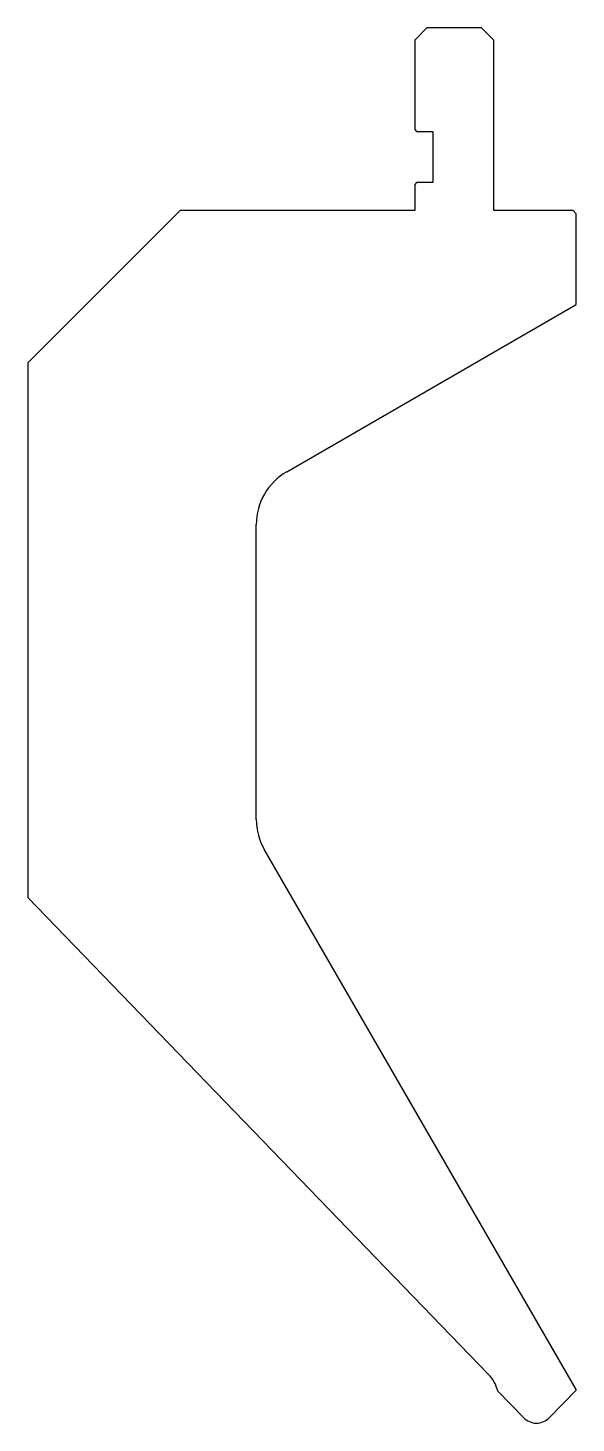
# Model space of a CAD drawing. Header units: metres. Extents: x -56 to 34, y -118 to 111.
import ezdxf

# ---------------------------------------------------------------- set-up
doc = ezdxf.new("R2010")
doc.units = ezdxf.units.M

msp = doc.modelspace()

# ---------------------------------------------------------------- linework, layer by layer
for p, q in [((9.817713, 111.038498), (7.817713, 109.038498)), ((18.817715, 111.038498), (9.817713, 111.038498)), ((20.817715, 109.038498), (18.817715, 111.038498)), ((7.817713, 109.038498), (7.817713, 94.338486)), ((20.817715, 81.038498), (20.817715, 109.038498)), ((7.817713, 94.338486), (8.117713, 94.038486)), ((8.117713, 94.038486), (10.817711, 94.038486)), ((10.817711, 94.038486), (10.817711, 85.638486)), ((8.117713, 85.638486), (7.817713, 85.338486)), ((7.817713, 85.338486), (7.817713, 81.038498)), ((10.817711, 85.638486), (8.117713, 85.638486)), ((-30.682305, 81.038498), (-55.682305, 56.038498)), ((7.817713, 81.038498), (-30.682305, 81.038498)), ((33.822057, 81.038498), (20.817715, 81.038498)), ((34.322057, 80.538498), (33.822057, 81.038498)), ((34.322057, 65.610409), (34.322057, 80.538498)), ((-13.182307, 38.183752), (34.322057, 65.610409)), ((-55.682305, 56.038498), (-55.682305, -31.694676)), ((-18.182307, -18.883016), (-18.182307, 29.523498)), ((34.317684, -112.495158), (-16.842561, -23.883016)), ((-55.682305, -31.694676), (19.953956, -110.018357)), ((21.457823, -112.727304), (25.659673, -117.07845)), ((29.975712, -117.07845), (34.317684, -112.582208)), ((34.317684, -112.582208), (34.317684, -112.495158))]:
    msp.add_line(p, q)
for centre, radius, start, end in [((-8.182307, 29.523498), 10, 120, 180), ((-8.182307, -18.883016), 10, 180, 210), ((15.637916, -114.186306), 6, 14.073539, 43.999985), ((27.817693, -114.994475), 3, 223.999985, 315.999999)]:
    msp.add_arc(centre, radius, start, end)

doc.saveas('drawing.dxf')
